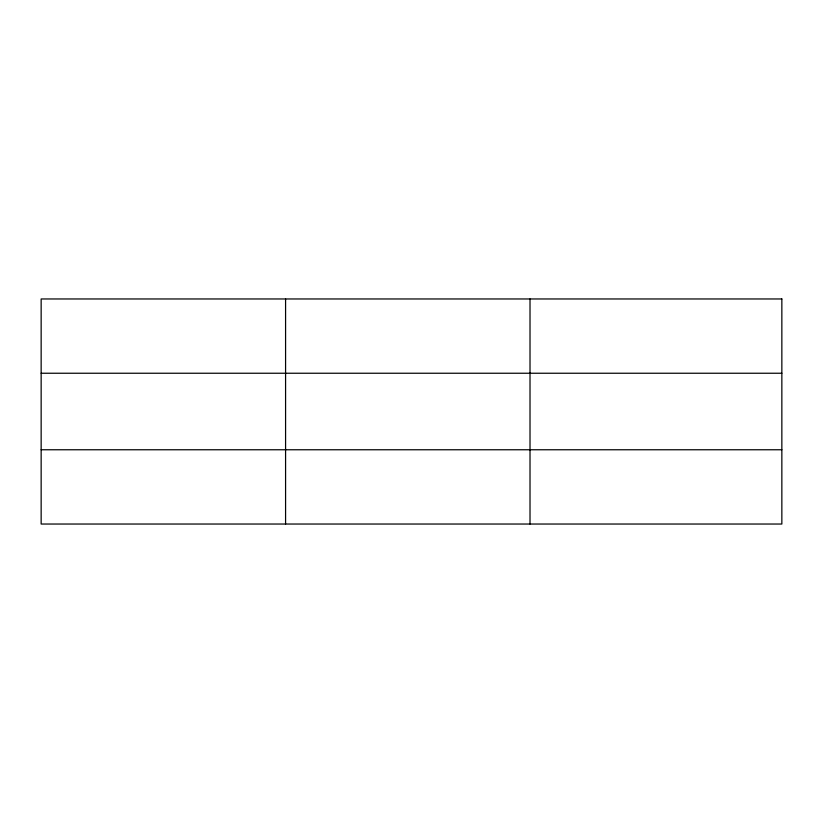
<?xml version="1.0" encoding="UTF-8"?>
<svg xmlns="http://www.w3.org/2000/svg" width="823" height="823" viewBox="0 0 823 823"><rect width="100%" height="100%" fill="white"/><g stroke="black" fill="none" stroke-linecap="round" stroke-linejoin="round"><path stroke-width="1.23" d="M285.581 298.965L285.581 524.035M530.012 298.965L530.012 524.035M41.15 373.241L781.85 373.241M41.15 449.759L781.85 449.759M781.85 298.965L781.85 524.035L41.15 524.035L41.15 298.965L781.85 298.965"/></g></svg>
